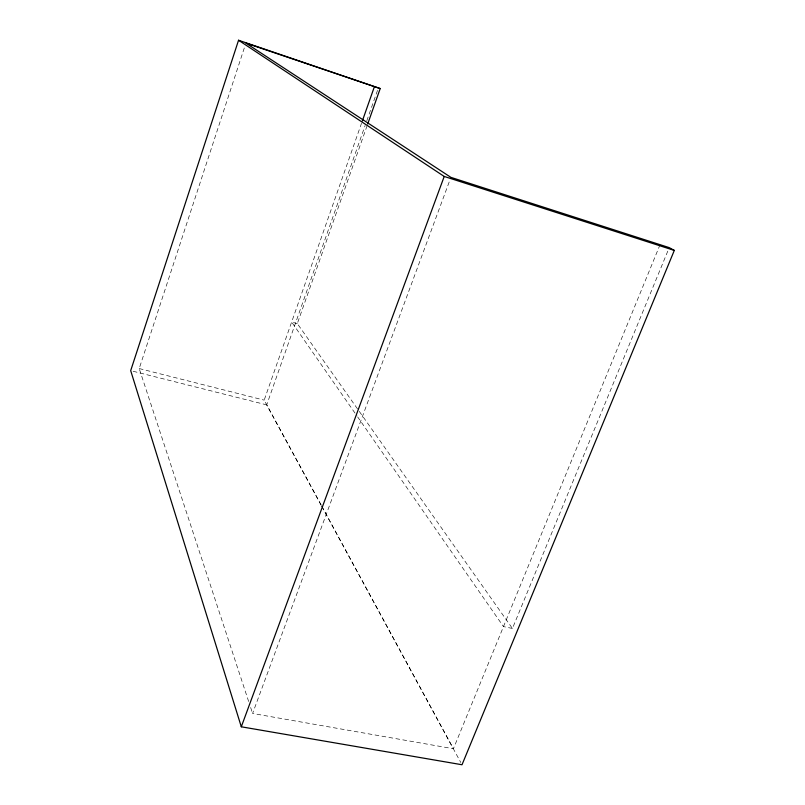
<?xml version="1.0" encoding="UTF-8"?>
<svg xmlns="http://www.w3.org/2000/svg" width="805" height="805" viewBox="0 0 805 805"><rect width="100%" height="100%" fill="white"/><g stroke="black" fill="none" stroke-linecap="round" stroke-linejoin="round"><path stroke-width="0.6" stroke-dasharray="4.03 3.02" d="M248.665 701.527L139.205 368.549L244.328 47.877M321.074 504.936L264.181 400.135L361.526 123.276M321.225 505.329L266.707 404.875L365.138 125.5M366.808 120.76L378.068 88.802M667.798 251.11L512.433 628.463L297.317 323.59L366.879 126.355M660.05 244.67L453.416 748.741L252.589 713.461L450.025 179.726M512.433 628.463L503.487 626.592L357.712 417.01M133.117 371.256L266.707 404.875M139.205 368.549L264.181 400.135M297.317 323.59L291.641 322.03L356.997 415.984M321.678 506.043L453.416 748.741M321.829 506.436L460.812 762.546M250.627 707.494L252.589 713.461"/><path stroke-width="1.21" d="M380.202 88.56L238.552 40.25L130.692 370.642L241.299 726.794L462.01 764.75L674.308 250.415L669.227 247.628L450.901 177.362L245.887 43.108L380.202 88.56L367.704 123.99M362.361 120.911L374.426 86.608M241.299 726.794L444.219 176.456L238.552 40.25M444.219 176.456L674.308 250.415"/></g></svg>
